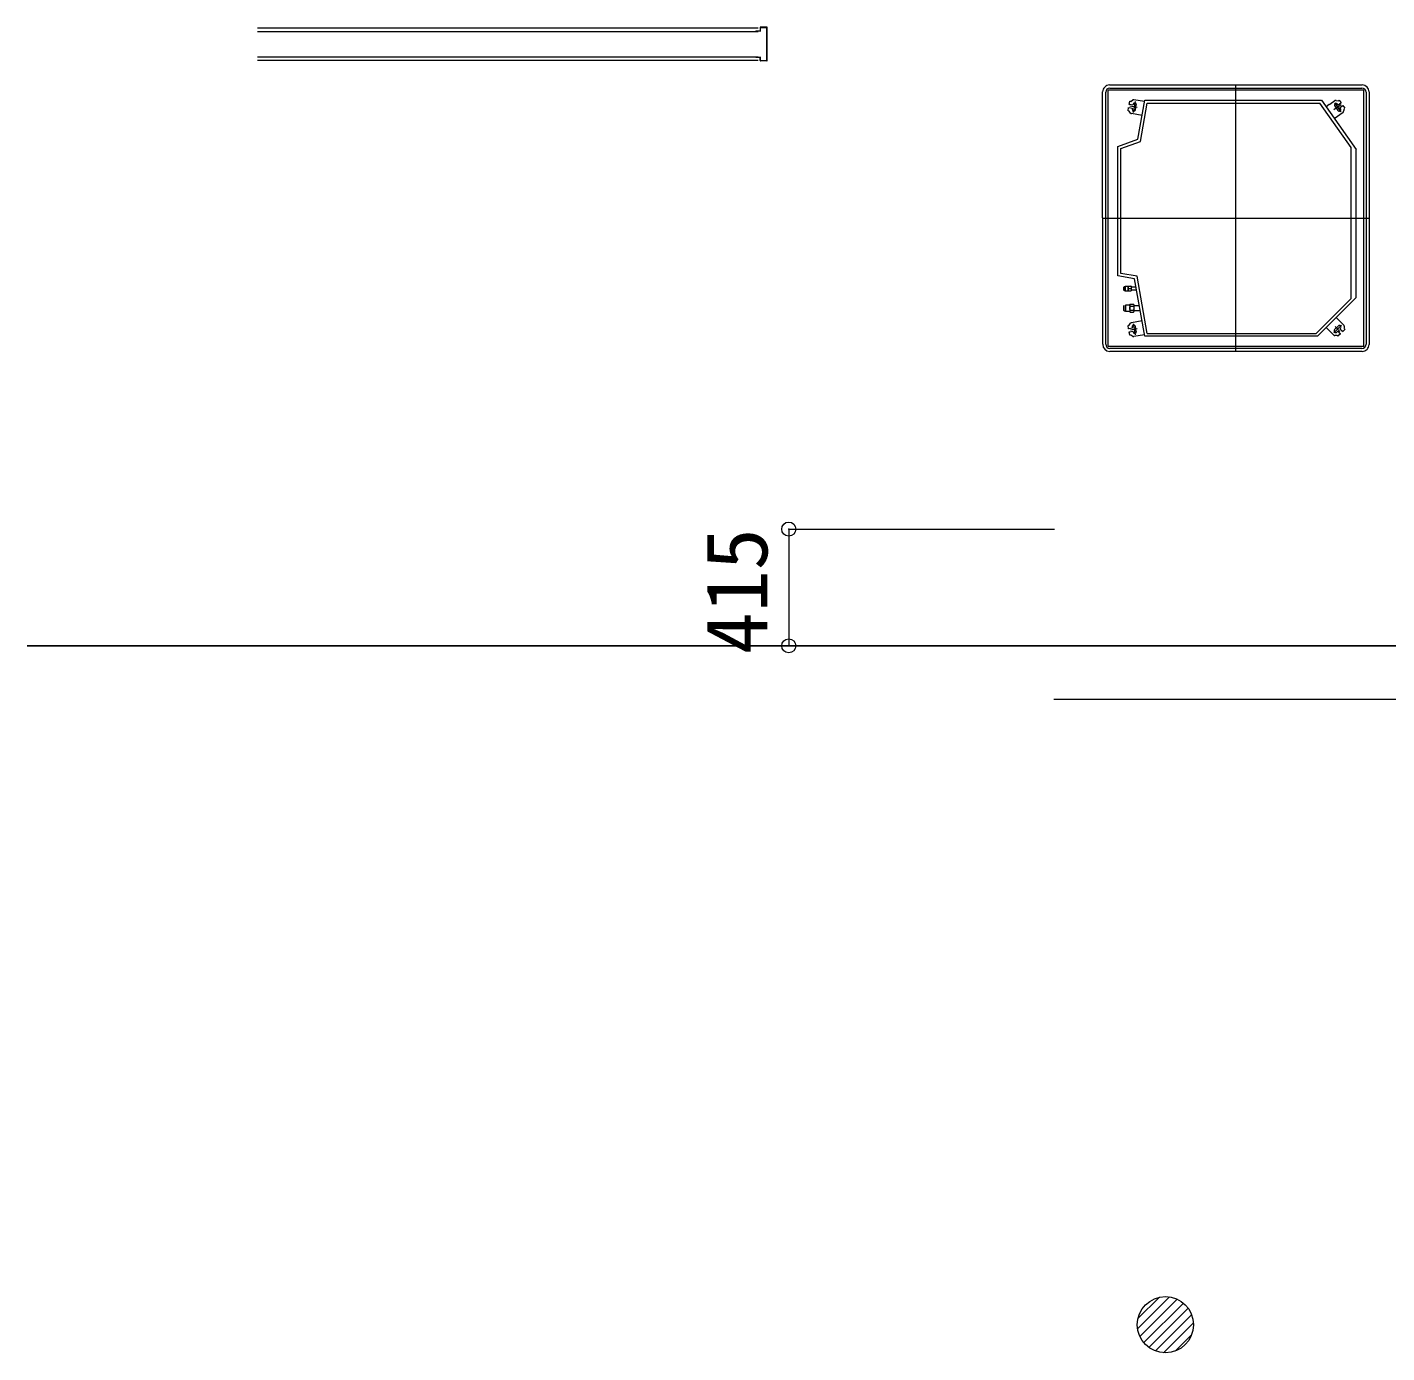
# Model space of a CAD drawing. Units: millimetres at full size, sheet at 1:100. Extents: x 3352 to 127672, y -40372 to 101181.
# Drawn here: x 18348 to 23182, y -2827 to 1887 of the extents above; entities that cross this region are included whole.
import ezdxf
from ezdxf.enums import TextEntityAlignment as Align

# ---------------------------------------------------------------- set-up
doc = ezdxf.new("R2010")
doc.units = ezdxf.units.MM
doc.header["$LTSCALE"] = 100
doc.header["$PDMODE"] = 32
doc.header["$PDSIZE"] = 50
doc.linetypes.add('CHAIN2', pattern=[12, 9, -1, 1, -1])
doc.layers.add('0-0', color=134, linetype='Continuous', lineweight=18)
doc.styles.add('ＭＳ ゴシック', font='')
doc.styles.get('ＭＳ ゴシック').set_extended_font_data('MS Gothic')

msp = doc.modelspace()

# ---------------------------------------------------------------- linework, layer by layer
at = {"layer": '0-0', "color": 4}
for p, q in [((20953.8, 1885.6), (20953.8, 1873.2)), ((20977.8, 1886.6), (20954.8, 1886.6)), ((20978.8, 1767.6), (20978.8, 1885.6)), ((20938.8, 1873.2), (20953.8, 1873.2)), ((20938.8, 1873.2), (20938.8, 1871.6)), ((20955.4, 1885), (20977.2, 1885)), ((20955.4, 1871.6), (20955.4, 1885)), ((20977.2, 1768.2), (20977.2, 1885)), ((20938.8, 1780), (20938.8, 1781.6)), ((20938.8, 1780), (20953.8, 1780)), ((20953.8, 1767.6), (20953.8, 1780)), ((20977.8, 1766.6), (20954.8, 1766.6)), ((20955.4, 1768.2), (20955.4, 1781.6)), ((20955.4, 1768.2), (20977.2, 1768.2)), ((22182.3, 759.4), (22182.3, 1655.3)), ((22197.3, 1670.3), (23093.1, 1670.3)), ((22645.2, 733.8), (22645.2, 1681.2)), ((23108.1, 1655.3), (23108.1, 759.4)), ((22261.8, 1589.1), (22263.9, 1600.9)), ((22265.8, 1611.7), (22267.9, 1623.5)), ((22267.8, 1611.4), (22265.8, 1611.7)), ((22265.9, 1600.5), (22277, 1598.6)), ((22267.9, 1623.5), (22269.9, 1623.2)), ((22294.1, 1601.1), (22268.3, 1605.7)), ((22277, 1598.6), (22276.4, 1595.1)), ((22287.3, 1622.5), (22280.4, 1583)), ((22320.2, 1621.9), (22282.4, 1628.6)), ((22288.2, 1593), (22291.3, 1610.8)), ((22305.9, 1480.4), (22330, 1616.9)), ((22330, 1616.9), (22943.8, 1616.9)), ((23054.7, 1458.6), (22943.8, 1616.9)), ((22977.2, 1611.1), (22966.1, 1603.4)), ((22977.6, 1611.4), (22979.2, 1612.6)), ((22979.2, 1612.6), (22997.6, 1625.4)), ((23019.4, 1610.2), (22993.7, 1592.2)), ((22996, 1617.4), (23018.2, 1585.7)), ((22997, 1605.5), (23007.3, 1590.7)), ((23001.3, 1626.2), (23009.7, 1624.8)), ((23008.8, 1609.5), (23006.8, 1612.4)), ((23012.9, 1626.9), (23019.7, 1617.1)), ((23029.8, 1596.1), (23028.3, 1587.7)), ((23031.3, 1597.1), (23029.8, 1596.1)), ((22270.5, 1581.4), (22265.6, 1588.4)), ((22311.5, 1572.7), (22273.7, 1579.3)), ((22994.8, 1562.4), (23026.3, 1584.5)), ((22235.7, 1454.8), (22305.9, 1480.4)), ((22235.7, 1011.1), (22235.7, 1454.8)), ((23054.7, 921.9), (23054.7, 1458.6)), ((22171.5, 1207.4), (23119, 1207.4)), ((22294.2, 1000.7), (22235.7, 1011.1)), ((22330, 797.9), (22294.2, 1000.7)), ((22247.9, 963.8), (22245.2, 961)), ((22245.2, 961), (22245.2, 953)), ((22250, 963.8), (22247.9, 963.8)), ((22251.2, 965), (22250, 963.8)), ((22250, 963.8), (22250, 950.3)), ((22250, 950.3), (22251.2, 949.1)), ((22261.7, 965), (22251.2, 965)), ((22251.2, 949.1), (22261.7, 949.1)), ((22261.9, 959.1), (22261.7, 961.3)), ((22261.7, 961.3), (22261.7, 952.8)), ((22261.7, 953.1), (22261.9, 955.1)), ((22261.7, 952.8), (22261.7, 948.5)), ((22261.7, 948.5), (22262.4, 948.5)), ((22262.4, 957), (22261.9, 959.1)), ((22262.4, 965.5), (22271.9, 965.5)), ((22262.4, 948.5), (22271.9, 948.5)), ((22272.7, 965.5), (22271.9, 965.5)), ((22272.7, 961), (22272.5, 959)), ((22272.5, 955), (22272.7, 952.8)), ((22272.7, 965.5), (22272.7, 961.3)), ((22290.4, 961.8), (22272.7, 961.8)), ((22272.7, 961.3), (22272.7, 961)), ((22272.7, 961.3), (22272.7, 952.8)), ((22272.7, 952.8), (22272.7, 948.5)), ((22272.7, 952.3), (22292.1, 952.3)), ((22930.8, 797.9), (23054.7, 921.9)), ((22247.9, 896.9), (22245.2, 894.1)), ((22245.2, 894.1), (22245.2, 880.6)), ((22245.2, 880.6), (22247.9, 877.9)), ((22247.9, 877.9), (22251.2, 877.9)), ((22251.2, 896.9), (22251.2, 892)), ((22251.2, 892), (22251.2, 877.9)), ((22251.2, 877.9), (22252.8, 876.3)), ((22268.2, 898.5), (22252.8, 898.5)), ((22252.8, 898.5), (22252.8, 876.3)), ((22252.8, 876.3), (22268.2, 876.3)), ((22269.2, 901.1), (22268.2, 899.4)), ((22268.2, 897.7), (22268.2, 899.4)), ((22268.2, 897.7), (22268.2, 887.2)), ((22268.2, 887.7), (22268.5, 890.9)), ((22268.2, 887.2), (22268.2, 876.9)), ((22268.2, 875.4), (22269.2, 873.7)), ((22268.5, 890.9), (22269.3, 894.1)), ((22269.3, 901.2), (22269.2, 901.1)), ((22269.3, 894.1), (22281.1, 894.1)), ((22269.3, 880.3), (22281.1, 880.3)), ((22269.3, 873.5), (22281.1, 873.5)), ((22281.2, 901.1), (22281.1, 901.2)), ((22281.1, 894.1), (22281.9, 890.7)), ((22282.2, 899.4), (22281.2, 901.1)), ((22281.2, 873.7), (22282.2, 875.4)), ((22281.9, 890.7), (22282.2, 887.2)), ((22282.2, 899.4), (22282.2, 897.7)), ((22282.2, 897.7), (22282.2, 887.2)), ((22282.9, 895.3), (22282.2, 896.1)), ((22302.2, 895.3), (22282.2, 895.3)), ((22282.2, 887.2), (22282.2, 876.9)), ((22282.2, 879.4), (22305, 879.4)), ((22282.2, 876.9), (22282.2, 875.4)), ((22261.8, 825.8), (22263.8, 826.2)), ((22263.9, 814), (22261.8, 825.8)), ((22263.8, 826.2), (22265.6, 826.5)), ((22265.6, 826.5), (22270.5, 833.5)), ((22311.5, 842.2), (22273.7, 835.5)), ((22280.4, 831.4), (22287.3, 792.6)), ((23020.9, 827.2), (22993.6, 800)), ((23009.2, 824), (22996.4, 811.3)), ((23001.7, 854.1), (23028.9, 826.9)), ((23030.4, 823.4), (23030.4, 814.8)), ((22265.9, 814.3), (22263.9, 814)), ((22265.8, 803.2), (22267.8, 803.5)), ((22267.9, 791.4), (22265.8, 803.2)), ((22277, 816.3), (22265.9, 814.3)), ((22294.6, 813.8), (22270.7, 809.6)), ((22276.4, 819.8), (22277, 816.3)), ((22320.2, 793), (22282.4, 786.3)), ((22291.3, 804.1), (22288.2, 821.8)), ((22330, 797.9), (22362.2, 797.9)), ((22362.2, 797.9), (22930.8, 797.9)), ((22966.4, 818.7), (22993.6, 791.5)), ((23005.6, 790.1), (22997.1, 790.1)), ((22998.7, 821.8), (23015.4, 805)), ((23004.9, 802.8), (23007.4, 805.3)), ((23007.4, 805.3), (23015.4, 797.3)), ((23016.8, 795.9), (23008.3, 787.4)), ((23015.2, 813), (23017.7, 815.5)), ((23023.2, 805.1), (23015.2, 813)), ((23015.4, 797.3), (23016.8, 795.9)), ((23024.6, 803.6), (23023.2, 805.1)), ((23033.1, 812.1), (23024.6, 803.6)), ((23030.4, 814.8), (23031.7, 813.5)), ((23031.7, 813.5), (23033.1, 812.1)), ((23093.1, 744.4), (22197.3, 744.4)), ((21055.3, 101.7), (22000.7, 101.7)), ((21055.3, 101.7), (21055.3, -313.3)), ((21055.3, -313.3), (22000.7, -313.3))]:
    msp.add_line(p, q, dxfattribs=at)
at = {"layer": '0-0'}
for p, q in [((20953.8, 1885.6), (20953.8, 1873.2)), ((20977.8, 1886.6), (20954.8, 1886.6)), ((20978.8, 1767.6), (20978.8, 1885.6)), ((19166.6, 1884.2), (20946.2, 1884.2)), ((19166.6, 1871.7), (20946.2, 1871.7)), ((20938.8, 1873.2), (20953.8, 1873.2)), ((20938.8, 1873.2), (20938.8, 1871.6)), ((20955.4, 1885), (20977.2, 1885)), ((20955.4, 1871.6), (20955.4, 1885)), ((20977.2, 1768.2), (20977.2, 1885)), ((19166.6, 1781.7), (20946.2, 1781.7)), ((19166.6, 1769.2), (20946.2, 1769.2)), ((20938.8, 1780), (20938.8, 1781.6)), ((20938.8, 1780), (20953.8, 1780)), ((20953.8, 1767.6), (20953.8, 1780)), ((20977.8, 1766.6), (20954.8, 1766.6)), ((20955.4, 1768.2), (20955.4, 1781.6)), ((20955.4, 1768.2), (20977.2, 1768.2)), ((21055.3, 101.7), (22000.7, 101.7)), ((21055.3, 101.7), (21055.3, -313.3)), ((91067.1, -313.3), (18347.6, -313.3)), ((91067.1, -313.3), (18347.6, -313.3)), ((91067.1, -313.3), (18347.6, -313.3)), ((91067.1, -313.3), (18347.6, -313.3)), ((91067.1, -313.3), (18347.6, -313.3)), ((91067.1, -313.3), (18347.6, -313.3)), ((21055.3, -313.3), (22000.7, -313.3))]:
    msp.add_line(p, q, dxfattribs=at)
at = {"layer": '0-0', "color": 47}
for p, q in [((19166.6, 1884.2), (20946.2, 1884.2)), ((19166.6, 1871.7), (20946.2, 1871.7)), ((19166.6, 1781.7), (20946.2, 1781.7)), ((19166.6, 1769.2), (20946.2, 1769.2)), ((22171.6, 758.9), (22171.4, 1656.2)), ((22196.4, 1681.2), (23094, 1681.2)), ((23119, 1656.2), (23119, 758.6)), ((22296.6, 1488.2), (22321.2, 1627.4)), ((22321.2, 1627.4), (22949.3, 1627.4)), ((22949.3, 1627.4), (23072.7, 1451.2)), ((22225.2, 1462.1), (22296.6, 1488.2)), ((22225.2, 1002.3), (22225.2, 1462.1)), ((23072.7, 925), (23072.7, 1451.2)), ((22285.2, 991.7), (22225.2, 1002.3)), ((22321.2, 787.4), (22285.2, 991.7)), ((23072.7, 925), (22935.1, 787.4)), ((22935.1, 787.4), (22321.2, 787.4)), ((23094, 733.6), (22196.6, 733.9)), ((18347.6, -313.3), (91067.1, -313.3)), ((21998.1, -503.3), (24624.8, -503.3)), ((22295.9, -2742.4), (22409.7, -2628.5)), ((22297.1, -2705.8), (22373.1, -2629.7)), ((22304, -2769.5), (22436.9, -2636.7)), ((22317.7, -2791.2), (22458.5, -2650.4)), ((22336, -2808.3), (22475.7, -2668.6)), ((22358.9, -2820.7), (22488.1, -2691.6)), ((22387.9, -2827.1), (22494.5, -2720.5)), ((22429.1, -2821.3), (22488.7, -2761.7))]:
    msp.add_line(p, q, dxfattribs=at)
at = {"layer": '0-0', "linetype": 'CHAIN2'}
msp.add_line((18347.6, -313.3), (91067.1, -313.3), dxfattribs=at)
msp.add_line((18347.6, -313.3), (91067.1, -313.3), dxfattribs=at)
at = {"layer": '0-0', "color": 3}
msp.add_line((21998.1, -503.3), (24624.8, -503.3), dxfattribs=at)
at = {"layer": '0-0', "color": 47}
msp.add_lwpolyline([(22190.2, 1662.4), (22190.2, 752.4), (23100.2, 752.4), (23100.2, 1662.4)], close=True, dxfattribs=at)
at = {"layer": '0-0', "color": 4}
for points in [[(22279.5, 1612.8), (22278.9, 1609.4), (22267.8, 1611.4)], [(22269.9, 1623.2), (22271.6, 1622.9), (22278.6, 1627.8)], [(23019.7, 1617.1), (23018.1, 1616), (23008.8, 1609.5)], [(23009.7, 1624.8), (23011.2, 1625.8), (23012.9, 1626.9)], [(23017.2, 1597.6), (23015.2, 1600.5), (23024.4, 1607)], [(23024.4, 1607), (23026, 1608.1), (23032.9, 1598.3)], [(22265.6, 1588.4), (22263.8, 1588.7), (22261.8, 1589.1)], [(22245.2, 953), (22247.9, 950.3), (22250, 950.3)], [(22251.2, 965), (22251.2, 957), (22251.2, 949.1)], [(22262.4, 948.5), (22261.9, 950.6), (22261.7, 952.8), (22261.7, 953.1)], [(22261.9, 955.1), (22262.4, 957), (22271.9, 957)], [(22271.9, 965.5), (22272.5, 963.5), (22272.7, 961.3)], [(22272.5, 959), (22271.9, 957), (22272.5, 955)], [(22272.7, 952.8), (22272.7, 952.5), (22272.5, 950.5), (22271.9, 948.5), (22272.7, 948.5)], [(22268.2, 897.7), (22268.2, 897.9), (22268.5, 899.6), (22269.3, 901.2), (22281.1, 901.2), (22281.9, 899.5), (22282.2, 897.7)], [(22269.3, 894.1), (22268.5, 895.9), (22268.2, 897.7)], [(22269.3, 880.3), (22268.5, 883.7), (22268.2, 887.2), (22268.2, 887.7)], [(22268.2, 876.9), (22268.3, 877.7), (22269.3, 880.3)], [(22269.3, 873.5), (22268.9, 874.3), (22268.4, 875.6), (22268.2, 876.9), (22268.2, 875.4)], [(22282.2, 897.7), (22282.2, 897.4), (22281.9, 895.8), (22281.1, 894.1)], [(22282.2, 887.2), (22282.2, 886.7), (22281.9, 883.5), (22281.1, 880.3)], [(22281.1, 880.3), (22282.1, 877.7), (22282.2, 876.9)], [(22282.2, 876.9), (22282, 875.6), (22281.5, 874.3), (22281.1, 873.5)], [(22267.8, 803.5), (22278.9, 805.5), (22279.5, 802)], [(22278.6, 787.1), (22271.6, 792), (22269.9, 791.7), (22267.9, 791.4)], [(23008.3, 787.4), (23006.9, 788.8), (23005.6, 790.1)]]:
    msp.add_lwpolyline(points, dxfattribs=at)
msp.add_lwpolyline([(22261.7, 961.3), (22261.7, 961.6), (22261.9, 963.6), (22262.4, 965.5), (22261.7, 965.5)], close=True, dxfattribs=at)
at = {"layer": '0-0', "color": 47}
msp.add_circle((22394.7, -2727.4), 100, dxfattribs=at)
at = {"layer": '0-0', "color": 4}
for centre, radius, start, end in [((20954.8, 1885.6), 1, 90, 180), ((20977.8, 1885.6), 1, 0, 90), ((20954.8, 1767.6), 1, 180, 270), ((20977.8, 1767.6), 1, 270, 0), ((22197.3, 1655.3), 15, 90, 180), ((23093.1, 1655.3), 15, 360, 90), ((22281.5, 1623.7), 5, 80, 125), ((22285.4, 1611.8), 6, 350, 170), ((23001.9, 1608.9), 6, 35, 215), ((23000.5, 1621.3), 5, 80, 125), ((23012.2, 1594.2), 6, 215, 35), ((22274.6, 1584.3), 5, 215, 260), ((22282.3, 1594.1), 6, 170, 350), ((23023.4, 1588.6), 5, 305, 350), ((22274.6, 830.6), 5, 100, 145), ((22282.3, 820.8), 6, 10, 190), ((23013.4, 819.8), 6, 315, 135), ((23025.4, 823.4), 5, 0, 45), ((22281.5, 791.2), 5, 235, 280), ((22285.4, 803.1), 6, 190, 10), ((22997.1, 795.1), 5, 225, 270), ((23000.7, 807), 6, 135, 315), ((22197.3, 759.4), 15, 180, 270), ((23093.1, 759.4), 15, 270, 0)]:
    msp.add_arc(centre, radius, start, end, dxfattribs=at)
at = {"layer": '0-0'}
for centre, start, end in [((20954.8, 1885.6), 90, 180), ((20977.8, 1885.6), 0, 90), ((20954.8, 1767.6), 180, 270), ((20977.8, 1767.6), 270, 0)]:
    msp.add_arc(centre, 1, start, end, dxfattribs=at)
at = {"layer": '0-0', "color": 47}
for centre, start, end in [((22196.4, 1656.2), 90, 180.0173), ((23094, 1656.2), 0, 90), ((22196.6, 758.9), 180.0173, 269.9827), ((23094, 758.6), 269.9827, 360)]:
    msp.add_arc(centre, 25, start, end, dxfattribs=at)
at = {"layer": '0-0', "color": 4}
for p in [(21055.3, 101.7), (21055.3, -313.3)]:
    msp.add_point(p, dxfattribs=at)
at = {"layer": '0-0'}
for p in [(21055.3, 101.7), (21055.3, -313.3)]:
    msp.add_point(p, dxfattribs=at)

# ---------------------------------------------------------------- texts
at = {"layer": '0-0', "style": 'ＭＳ ゴシック'}
msp.add_text('415', height=219.4, rotation=90, dxfattribs=at).set_placement((21045.3, -343.1), align=Align.BOTTOM_LEFT)

doc.saveas('drawing.dxf')
